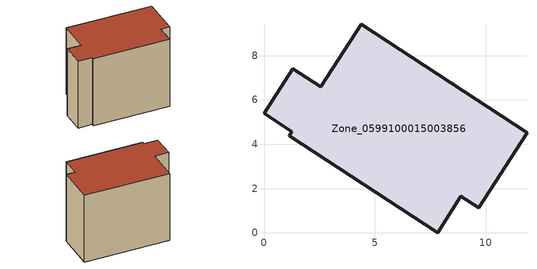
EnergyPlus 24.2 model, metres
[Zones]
Zone_0599100015003856
 floor ground (C_G): 4.38,9.42 11.87,4.52 9.69,1.14 8.89,1.65 7.83,0 1.13,4.37 1.26,4.57 0,5.39 1.3,7.4 2.56,6.6 z0.79
 wall outside (C_F): 1.26,4.57 1.13,4.37 7.83,0 8.89,1.65 9.69,1.14 11.87,4.52 4.38,9.42 2.56,6.6 1.3,7.4 0,5.39 1.26,4.57 z0.79:8.37
 roof outside (C_R): 1.3,7.4 0,5.39 1.26,4.57 1.13,4.37 7.83,0 8.89,1.65 9.69,1.14 11.87,4.52 4.38,9.42 2.56,6.6 z8.37
[BUILDING]
Pand.0599100015003856: North Axis=0; Terrain=City; Loads Convergence Tolerance Value=0.04; Temperature Convergence Tolerance Value=0.4; Solar Distribution=FullExterior; Maximum Number of Warmup Days=25; Minimum Number of Warmup Days=1
[Site:Location]
Rotterdam.The.Hague.AP_ZH_NLD Design_Conditions: Latitude=51.96; Longitude=4.45; Time Zone=1; Elevation=-4.5
[SITE:GROUNDTEMPERATURE:BUILDINGSURFACE]
18, 18, 18, 18, 18, 18, 18, 18, 18, 18, 18, 18
[MATERIAL] Thermal Absorptance=0.9; Solar Absorptance=0.7; Visible Absorptance=0.7
Name | Roughness | Thickness | Conductivity | Density | Specific Heat
G.TI.1965-1974 | MediumSmooth | 0.15 | 0.882353 | 540 | 1210
F.TI.1965-1974 | Rough | 0.3 | 0.697674 | 1920 | 840
R.TI.1965-1974 | MediumRough | 0.2 | 0.232558 | 1500 | 1000
[CONSTRUCTION]
C_G: G.TI.1965-1974
C_F: F.TI.1965-1974
C_R: R.TI.1965-1974
[ZONE]
Zone_0599100015003856: Type=1; Multiplier=1; Ceiling Height=Autocalculate; Volume=Autocalculate; Floor Area=autocalculate; Part of Total Floor Area=Yes
[ZONEINFILTRATION:DESIGNFLOWRATE]
Infil_Zone_0599100015003856: Zone or ZoneList or Space or SpaceList=Zone_0599100015003856; Schedule=AlwaysOn; Design Flow Rate Calculation Method=Flow/Area; Flow Rate per Floor Area=0.003; Constant Term Coefficient=1; Temperature Term Coefficient=0; Velocity Term Coefficient=0; Velocity Squared Term Coefficient=0
[HVACTEMPLATE:ZONE:IDEALLOADSAIRSYSTEM]
Zone_0599100015003856: Maximum Heating Supply Air Temperature=50; Minimum Cooling Supply Air Temperature=13; Maximum Heating Supply Air Humidity Ratio=0.0156; Minimum Cooling Supply Air Humidity Ratio=0.0077; Heating Limit=NoLimit; Cooling Limit=NoLimit; Dehumidification Control Type=ConstantSensibleHeatRatio; Cooling Sensible Heat Ratio=0.7; Dehumidification Setpoint=60; Humidification Control Type=None; Humidification Setpoint=30; Outdoor Air Method=None; Outdoor Air Flow Rate per Person=0.00944; Outdoor Air Flow Rate per Zone Floor Area=0; Outdoor Air Flow Rate per Zone=0; Demand Controlled Ventilation Type=None; Outdoor Air Economizer Type=NoEconomizer; Heat Recovery Type=None; Sensible Heat Recovery Effectiveness=0.7; Latent Heat Recovery Effectiveness=0.65
[ZONECONTROL:THERMOSTAT]
ThermostatControl_Zone_0599100015003856: Zone or ZoneList=Zone_0599100015003856; Control Type Schedule=DualSetpointControlType; Control 1=Thermostat_Zone_0599100015003856; Temperature Difference Between Cutout And Setpoint=0
[THERMOSTATSETPOINT:DUALSETPOINT]
Thermostat_Zone_0599100015003856: Heating Setpoint Temperature Schedule=HeatingSetpoint_Zone_0599100015003856; Cooling Setpoint Temperature Schedule=CoolingSetpoint_Zone_0599100015003856
[SCHEDULE:COMPACT]
HeatingSetpoint_Zone_0599100015003856: Through: 12/31, For: AllDays, Until: 24:00, 21
CoolingSetpoint_Zone_0599100015003856: Through: 12/31, For: AllDays, Until: 24:00, 24
DualSetpointControlType: Through: 12/31, For: AllDays, Until: 24:00, 4
AlwaysOn: Through: 12/31, For: AllDays, Until: 24:00, 1
